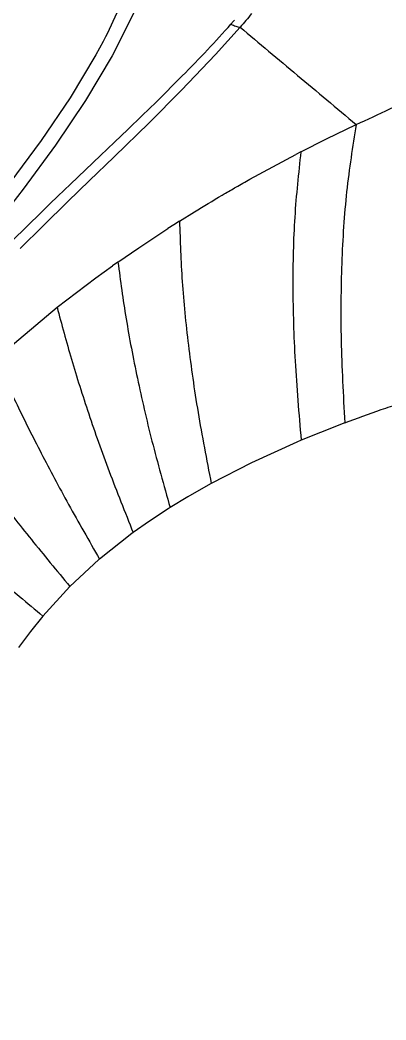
# Model space of a CAD drawing. Extents: x -51 to 27, y -13 to 136.
# Drawn here: x -36.76 to -34.66, y 66.72 to 72.48 of the extents above; entities that cross this region are included whole.
import ezdxf

# ---------------------------------------------------------------- set-up
doc = ezdxf.new("R2010")
doc.units = 0
doc.header["$MEASUREMENT"] = 0
doc.layers.add('GEOMETRY', color=2, linetype='Continuous', lineweight=25)

# ---------------------------------------------------------------- blocks, each defined once
blk = doc.blocks.new('2026 MONTERREY-BLOOM')
at = {"layer": 'GEOMETRY'}
for p, q in [((-24.5239, -11.1908), (-24.5805, -11.311)), ((-24.4254, -11.1868), (-24.5518, -11.4382)), ((-23.8152, -11.2741), (-23.9567, -11.4318)), ((-23.8528, -11.239), (-23.8682, -11.2564)), ((-23.8469, -11.2323), (-23.8528, -11.239)), ((-24.5901, -11.3301), (-24.6038, -11.3569)), ((-24.5805, -11.311), (-24.5901, -11.3301)), ((-24.6038, -11.3569), (-24.645, -11.4337)), ((-24.645, -11.4337), (-24.793, -11.6808)), ((-24.5518, -11.4382), (-24.7049, -11.6955)), ((-23.9567, -11.4318), (-24.1524, -11.6371)), ((-24.299, -11.7049), (-24.1482, -11.5546)), ((-24.793, -11.6808), (-24.9605, -11.9269)), ((-24.1524, -11.6371), (-24.3403, -11.8254)), ((-24.7049, -11.6955), (-24.8781, -11.9529)), ((-24.379, -11.7828), (-24.299, -11.7048)), ((-24.461, -11.8619), (-24.379, -11.7828)), ((-24.3403, -11.8254), (-24.538, -12.0183)), ((-23.3174, -11.9166), (-23.1472, -11.8346)), ((-24.5379, -11.9355), (-24.461, -11.8619)), ((-23.4655, -11.9915), (-23.3174, -11.9167)), ((-24.9605, -11.9269), (-25.1405, -12.1698)), ((-24.8781, -11.9529), (-25.0648, -12.2072)), ((-24.6196, -12.0134), (-24.5379, -11.9355)), ((-24.791, -12.1768), (-24.6196, -12.0134)), ((-24.5412, -12.0214), (-24.682, -12.1573)), ((-24.538, -12.0183), (-24.5412, -12.0214)), ((-23.7584, -12.1486), (-23.4945, -12.0065)), ((-23.4656, -11.9914), (-23.4945, -12.0065)), ((-24.8643, -12.247), (-24.791, -12.1768)), ((-24.682, -12.1573), (-24.8069, -12.2778)), ((-25.0648, -12.2072), (-25.1612, -12.3327)), ((-24.91, -12.291), (-24.8643, -12.247)), ((-24.9589, -12.3383), (-24.91, -12.291)), ((-24.8069, -12.2778), (-24.9497, -12.4168)), ((-25.1267, -12.5036), (-24.9589, -12.3383)), ((-24.1642, -12.3907), (-24.0778, -12.337)), ((-24.9497, -12.4168), (-25.0822, -12.5481)), ((-24.3985, -12.5434), (-24.2303, -12.4327)), ((-24.197, -12.4114), (-24.2303, -12.4327)), ((-24.1642, -12.3907), (-24.197, -12.4114)), ((-24.5185, -12.6259), (-24.3985, -12.5434)), ((-24.6461, -12.7171), (-24.5499, -12.648)), ((-24.5185, -12.6259), (-24.5499, -12.648)), ((-24.8689, -12.8859), (-24.6461, -12.7171)), ((-25.223, -13.1835), (-24.8689, -12.8859)), ((-23.2128, -13.5519), (-23.3532, -13.6068)), ((-23.3532, -13.6068), (-23.4636, -13.6524)), ((-23.4893, -13.6634), (-23.7492, -13.7818)), ((-23.4636, -13.6524), (-23.4893, -13.6634)), ((-23.7492, -13.7818), (-23.9812, -13.9012)), ((-23.9989, -13.9109), (-24.1163, -13.9781)), ((-23.9812, -13.9012), (-23.9989, -13.9109)), ((-24.1163, -13.9781), (-24.2181, -14.04)), ((-24.2289, -14.0468), (-24.3364, -14.1174)), ((-24.2181, -14.04), (-24.2289, -14.0469)), ((-24.3364, -14.1174), (-24.4307, -14.1837)), ((-24.4388, -14.1897), (-24.6241, -14.336)), ((-24.4307, -14.1837), (-24.4388, -14.1897)), ((-24.6241, -14.336), (-24.6278, -14.3392)), ((-24.6278, -14.3392), (-24.795, -14.4943)), ((-24.795, -14.4943), (-24.9504, -14.6645)), ((-24.9504, -14.6645), (-25.0222, -14.7536)), ((-25.0222, -14.7536), (-25.0904, -14.846))]:
    blk.add_line(p, q, dxfattribs=at)
for points, knots in [([(-36.6427, -38.9849), (-36.6428, -38.748), (-36.6429, -38.2513), (-36.6431, -37.4958), (-36.643, -36.7174), (-36.6423, -35.9379), (-36.6409, -35.1552), (-36.6388, -34.37), (-36.6343, -33.1243), (-36.6247, -31.4274), (-36.6007, -28.7277), (-36.5557, -25.4875), (-36.48, -22.0033), (-36.3837, -18.8258), (-36.2694, -15.9518), (-36.1467, -13.5568), (-36.0218, -11.6425), (-35.9083, -10.2086), (-35.8038, -9.1111), (-35.7174, -8.3466), (-35.6715, -7.9173), (-35.5982, -7.4928), (-35.4908, -7.0801), (-35.3398, -6.6435), (-35.1358, -6.1898), (-34.8703, -5.7277), (-34.5603, -5.2943), (-34.2088, -4.8937), (-33.8193, -4.53), (-33.3956, -4.2066), (-32.942, -3.9269), (-32.4916, -3.7075), (-32.0535, -3.5411), (-31.634, -3.4198), (-31.1992, -3.3309), (-30.7502, -3.28), (-30.3002, -3.2288), (-29.6557, -3.1612), (-28.8172, -3.0818), (-27.5048, -2.9746), (-25.9207, -2.8687), (-23.9532, -2.7617), (-21.8759, -2.6679), (-19.6786, -2.5868), (-17.2507, -2.5139), (-14.59, -2.4519), (-11.7055, -2.4029), (-8.8195, -2.3695), (-5.9364, -2.3497), (-3.0548, -2.3416), (-0.5983, -2.3393), (1.4461, -2.34), (3.0915, -2.3423), (4.7536, -2.3465), (6.4156, -2.3534), (8.0545, -2.3645), (10.4077, -2.3864), (13.4813, -2.429), (16.9743, -2.5047), (20.1483, -2.6009), (23.0112, -2.7146), (25.3952, -2.8364), (27.3074, -2.9606), (28.7412, -3.0736), (29.84, -3.1777), (30.6063, -3.2639), (31.0378, -3.31), (31.4634, -3.3805), (31.8765, -3.4857), (32.3137, -3.6341), (32.7687, -3.8357), (33.2323, -4.0987), (33.6676, -4.4064), (34.0701, -4.7558), (34.436, -5.1433), (34.7616, -5.5651), (35.0437, -6.0171), (35.2785, -6.4922), (35.464, -6.9855), (35.6016, -7.491), (35.6829, -8.0099), (35.7387, -8.5338), (35.8146, -9.2299), (35.8967, -10.0974), (36.0051, -11.4079), (36.112, -12.9931), (36.2405, -15.3392), (36.3619, -18.1726), (36.4654, -21.4568), (36.5399, -24.7062), (36.5915, -27.9302), (36.6206, -30.8028), (36.6357, -33.3227), (36.6407, -34.9225), (36.6423, -35.9634), (36.6428, -36.4441), (36.643, -36.9237), (36.6431, -37.4023), (36.643, -37.8963), (36.6429, -38.4238), (36.6428, -38.792), (36.6428, -38.9849)], [0, 0, 0, 0, 0.005138, 0.010771, 0.016381, 0.022015, 0.027673, 0.03335, 0.039042, 0.054682, 0.070145, 0.097582, 0.124946, 0.145709, 0.16651, 0.187309, 0.197707, 0.208103, 0.218498, 0.221609, 0.224784, 0.227857, 0.230942, 0.234019, 0.237865, 0.24171, 0.245555, 0.249401, 0.253246, 0.257092, 0.260938, 0.264783, 0.267936, 0.271088, 0.274241, 0.277546, 0.280882, 0.284062, 0.291597, 0.299143, 0.312612, 0.326021, 0.341866, 0.357701, 0.373696, 0.394533, 0.415407, 0.436247, 0.457116, 0.477921, 0.498728, 0.51038, 0.52225, 0.534405, 0.54642, 0.558287, 0.569942, 0.597446, 0.624936, 0.645697, 0.666299, 0.687058, 0.697455, 0.707849, 0.718242, 0.721382, 0.724571, 0.72765, 0.730727, 0.733804, 0.737651, 0.741498, 0.745344, 0.74919, 0.753036, 0.756881, 0.760725, 0.76457, 0.768352, 0.772136, 0.775907, 0.779727, 0.783559, 0.79109, 0.798621, 0.812071, 0.825537, 0.849567, 0.873561, 0.896782, 0.920041, 0.943476, 0.95907, 0.97468, 0.978164, 0.981639, 0.985104, 0.988563, 0.992016, 0.995816, 1, 1, 1, 1]), ([(-24.1482, -11.5546), (-24.0991, -11.5044), (-24.0016, -11.4046), (-23.9124, -11.3056), (-23.8682, -11.2564)], [0, 0, 0, 0, 0.503648, 1, 1, 1, 1]), ([(-23.8682, -11.2564), (-23.8586, -11.2608), (-23.8395, -11.2696), (-23.8233, -11.2726), (-23.8152, -11.2741)], [0, 0, 0, 0, 0.5000754, 1, 1, 1, 1]), ([(-23.8152, -11.2741), (-23.7058, -11.3658), (-23.4871, -11.5494), (-23.2605, -11.7395), (-23.1472, -11.8346)], [0, 0, 0, 0, 0.499993, 1, 1, 1, 1]), ([(-23.1472, -11.8346), (-23.0823, -11.8044), (-22.9525, -11.744), (-22.8225, -11.6838), (-22.7574, -11.6538)], [0, 0, 0, 0, 0.499966, 1, 1, 1, 1]), ([(-23.1472, -11.8346), (-23.1673, -11.9609), (-23.2071, -12.2113), (-23.2339, -12.6296), (-23.2383, -13.074), (-23.2214, -13.3917), (-23.2128, -13.5519)], [0, 0, 0, 0, 0.252006, 0.499834, 0.747803, 1, 1, 1, 1]), ([(-23.4655, -11.9915), (-23.4791, -12.1147), (-23.5059, -12.3596), (-23.5149, -12.7651), (-23.5031, -13.1939), (-23.4768, -13.4988), (-23.4636, -13.6524)], [0, 0, 0, 0, 0.251707, 0.499826, 0.748094, 1, 1, 1, 1]), ([(-24.0778, -12.337), (-24.025, -12.3047), (-23.9717, -12.2722), (-23.9145, -12.2384), (-23.8878, -12.2227), (-23.8349, -12.192), (-23.7853, -12.1638), (-23.7584, -12.1486)], [0, 0, 0, 0, 0.5, 0.504682, 0.537513, 0.75, 1, 1, 1, 1]), ([(-24.1642, -12.3907), (-24.1603, -12.505), (-24.1526, -12.7325), (-24.1158, -13.1015), (-24.0613, -13.4886), (-24.008, -13.7632), (-23.9812, -13.9012)], [0, 0, 0, 0, 0.2512982, 0.500021, 0.7487252, 1, 1, 1, 1]), ([(-24.5185, -12.6259), (-24.504, -12.7334), (-24.4753, -12.9475), (-24.4092, -13.2924), (-24.3264, -13.654), (-24.2543, -13.911), (-24.2181, -14.04)], [0, 0, 0, 0, 0.251194, 0.500103, 0.748923, 1, 1, 1, 1]), ([(-24.8689, -12.8859), (-24.8424, -12.9846), (-24.7895, -13.1814), (-24.6893, -13.4972), (-24.573, -13.8284), (-24.4782, -14.065), (-24.4307, -14.1837)], [0, 0, 0, 0, 0.251136, 0.500182, 0.749072, 1, 1, 1, 1]), ([(-25.223, -13.1834), (-25.1827, -13.2708), (-25.1024, -13.4449), (-24.9625, -13.7242), (-24.8066, -14.0181), (-24.6851, -14.2298), (-24.6241, -14.336)], [0, 0, 0, 0, 0.2511102, 0.5002527, 0.7491808, 1, 1, 1, 1]), ([(-23.2128, -13.5519), (-23.1429, -13.5261), (-23.038, -13.4873), (-22.9063, -13.4428), (-22.8381, -13.4206), (-22.8034, -13.4096), (-22.7944, -13.4067), (-22.7919, -13.4059), (-22.7912, -13.4057), (-22.6492, -13.3608), (-22.5057, -13.3212), (-22.3623, -13.2816)], [0, 0, 0, 0, 0.250007, 0.375012, 0.467336, 0.491049, 0.497379, 0.499161, 0.499705, 0.500018, 1, 1, 1, 1]), ([(-25.5658, -13.5141), (-25.5109, -13.5876), (-25.4017, -13.7341), (-25.2194, -13.9701), (-25.021, -14.2202), (-24.8705, -14.4027), (-24.795, -14.4943)], [0, 0, 0, 0, 0.251107, 0.500304, 0.749243, 1, 1, 1, 1]), ([(-25.8893, -13.8755), (-25.8205, -13.9334), (-25.6834, -14.0486), (-25.4595, -14.2368), (-25.2192, -14.4387), (-25.0402, -14.5891), (-24.9504, -14.6645)], [0, 0, 0, 0, 0.251118, 0.500336, 0.749268, 1, 1, 1, 1])]:
    blk.add_open_spline(points, degree=3, knots=knots, dxfattribs=at)
blk.add_open_spline([(-23.7495, -11.1955), (-23.7601, -11.2086), (-23.7813, -11.2349), (-23.8039, -11.261), (-23.8152, -11.2741)], degree=3, dxfattribs=at)

msp = doc.modelspace()

# ---------------------------------------------------------------- block references
msp.add_blockref('2026 MONTERREY-BLOOM', (-11.682, 83.7145))

doc.saveas('drawing.dxf')
